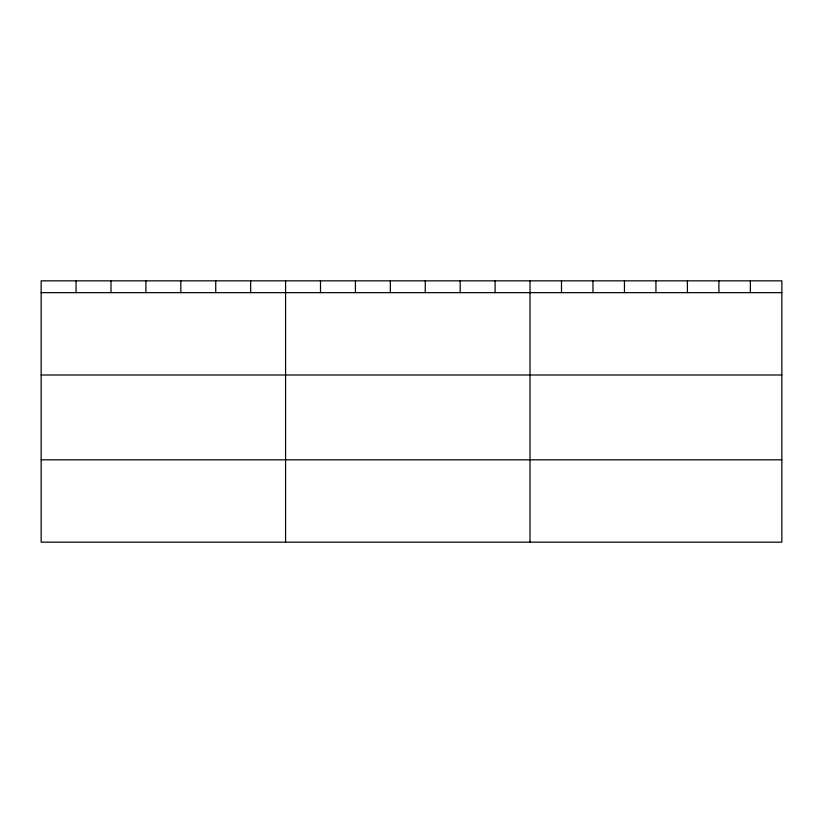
<?xml version="1.0" encoding="UTF-8"?>
<svg xmlns="http://www.w3.org/2000/svg" width="823" height="823" viewBox="0 0 823 823"><rect width="100%" height="100%" fill="white"/><g stroke="black" fill="none" stroke-linecap="round" stroke-linejoin="round"><path stroke-width="1.23" d="M781.85 374.99L781.85 280.838L41.15 280.838L41.15 542.162L781.85 542.162L781.85 374.99L41.15 374.99M41.15 292.649L781.85 292.649M41.15 459.82L781.85 459.82M750.37 280.838L750.37 292.649M718.89 280.838L718.89 292.649M687.411 280.838L687.411 292.649M655.931 280.838L655.931 292.649M624.451 280.838L624.451 292.649M592.971 280.838L592.971 292.649M561.492 280.838L561.492 292.649M530.012 280.838L530.012 542.162M495.096 280.838L495.096 292.649M460.17 280.838L460.17 292.649M425.254 280.838L425.254 292.649M390.339 280.838L390.339 292.649M355.423 280.838L355.423 292.649M320.497 280.838L320.497 292.649M285.581 280.838L285.581 542.162M250.665 280.838L250.665 292.649M215.739 280.838L215.739 292.649M180.823 280.838L180.823 292.649M145.908 280.838L145.908 292.649M110.992 280.838L110.992 292.649M76.066 280.838L76.066 292.649"/></g></svg>
